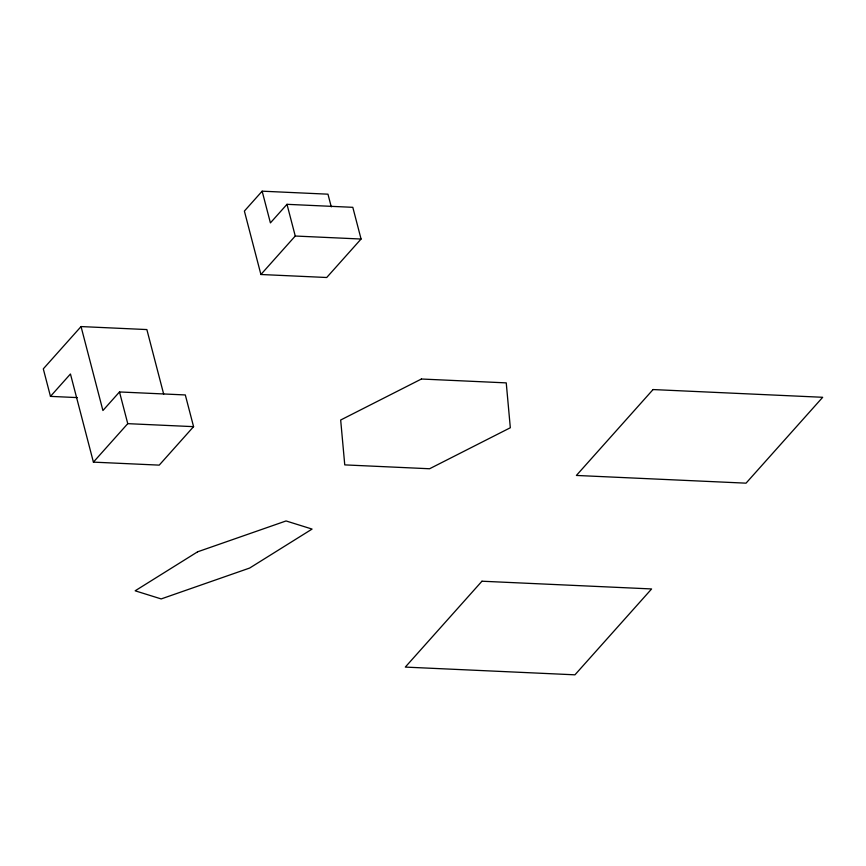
<?xml version="1.0" encoding="UTF-8"?>
<svg xmlns="http://www.w3.org/2000/svg" width="866" height="866" viewBox="0 0 866 866"><rect width="100%" height="100%" fill="white"/><g stroke="black" fill="none" stroke-linecap="round" stroke-linejoin="round"><path stroke-width="1.3" d="M163.685 394.149L146.863 329.567L81.047 326.569L43.3 368.862L50.466 396.379L77.334 397.602M50.466 396.379L70.449 373.993L93.409 462.13L159.225 465.129L193.573 426.657L185.313 394.95L119.497 391.952L102.913 410.527L81.047 326.569M262.149 191.18L244.385 211.077L260.904 274.5L326.72 277.499L361.068 239.027L352.808 207.32L286.992 204.322L270.409 222.898L262.149 191.18L327.965 194.179L331.277 206.866M93.409 462.13L127.757 423.658L193.573 426.657M260.904 274.5L295.252 236.028L361.068 239.027M286.992 204.322L295.252 236.028M119.497 391.952L127.757 423.658M481.961 581.216L405.299 667.091L574.948 674.82L651.611 588.945L481.961 581.216M653.051 389.559L576.388 475.445L746.037 483.163L822.7 397.288L653.051 389.559M197.578 551.826L135.15 590.807L161.184 598.926L249.646 568.053L312.085 529.072L286.051 520.953L197.578 551.826M421.417 379.016L340.674 420.021L344.755 464.89L429.579 468.755L510.323 427.75L506.242 382.88L421.417 379.016"/></g></svg>
